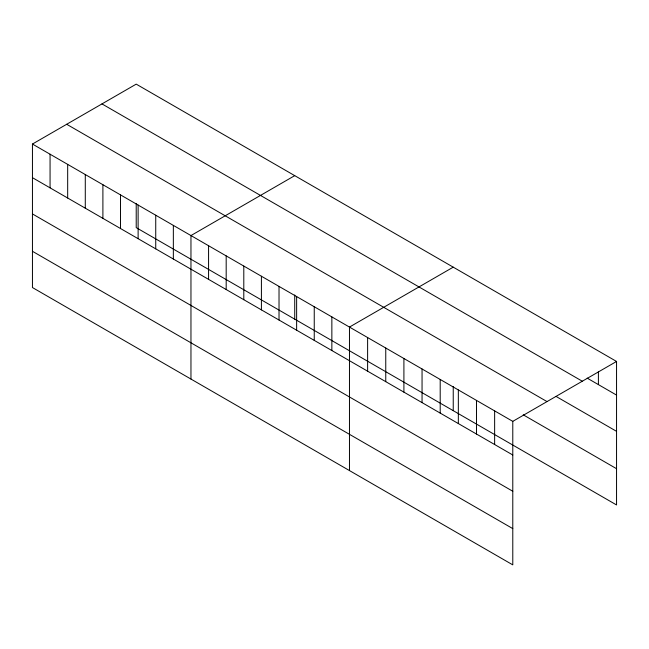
<?xml version="1.0" encoding="UTF-8"?>
<svg xmlns="http://www.w3.org/2000/svg" width="649" height="649" viewBox="0 0 649 649"><rect width="100%" height="100%" fill="white"/><g stroke="black" fill="none" stroke-linecap="round" stroke-linejoin="round"><path stroke-width="0.97" d="M32.45 144.046L512.783 421.363L512.783 564.865L32.45 287.548L32.45 144.046L136.217 84.135L616.55 361.452L616.55 504.954L136.217 227.637L136.217 203.47M294.727 175.652L190.96 235.563L190.96 379.065M453.237 267.161L349.47 327.072L349.47 470.574M512.783 421.363L616.55 361.452M587.175 378.124L616.55 395.087M101.974 103.905L582.307 381.223M556.063 396.425L616.55 431.342M66.693 124.275L547.026 401.593M523.232 414.816L616.55 468.7M32.45 177.68L512.783 454.998M32.45 213.935L512.783 491.252M32.45 251.293L512.783 528.611M598.402 371.747L598.402 384.614M494.635 410.882L494.635 444.524M476.488 400.409L476.488 434.043M458.34 389.935L458.34 423.57M453.237 386.496L453.237 410.671M440.2 379.454L440.2 413.097M422.053 368.981L422.053 402.615M403.905 358.499L403.905 392.142M385.757 348.026L385.757 381.661M367.618 337.553L367.618 371.187M331.858 316.907L331.858 350.541M314.246 306.734L314.246 340.376M296.634 296.569L296.634 330.203M294.727 294.979L294.727 319.154M279.021 286.404L279.021 320.038M261.409 276.231L261.409 309.873M243.797 266.066L243.797 299.7M226.185 255.893L226.185 289.535M208.572 245.728L208.572 279.362M173.348 225.39L173.348 259.032M155.736 215.225L155.736 248.859M138.123 205.052L138.123 238.694M120.511 194.887L120.511 228.521M102.899 184.722L102.899 218.356M85.287 174.549L85.287 208.191M67.674 164.384L67.674 198.018M50.062 154.211L50.062 187.853"/></g></svg>
